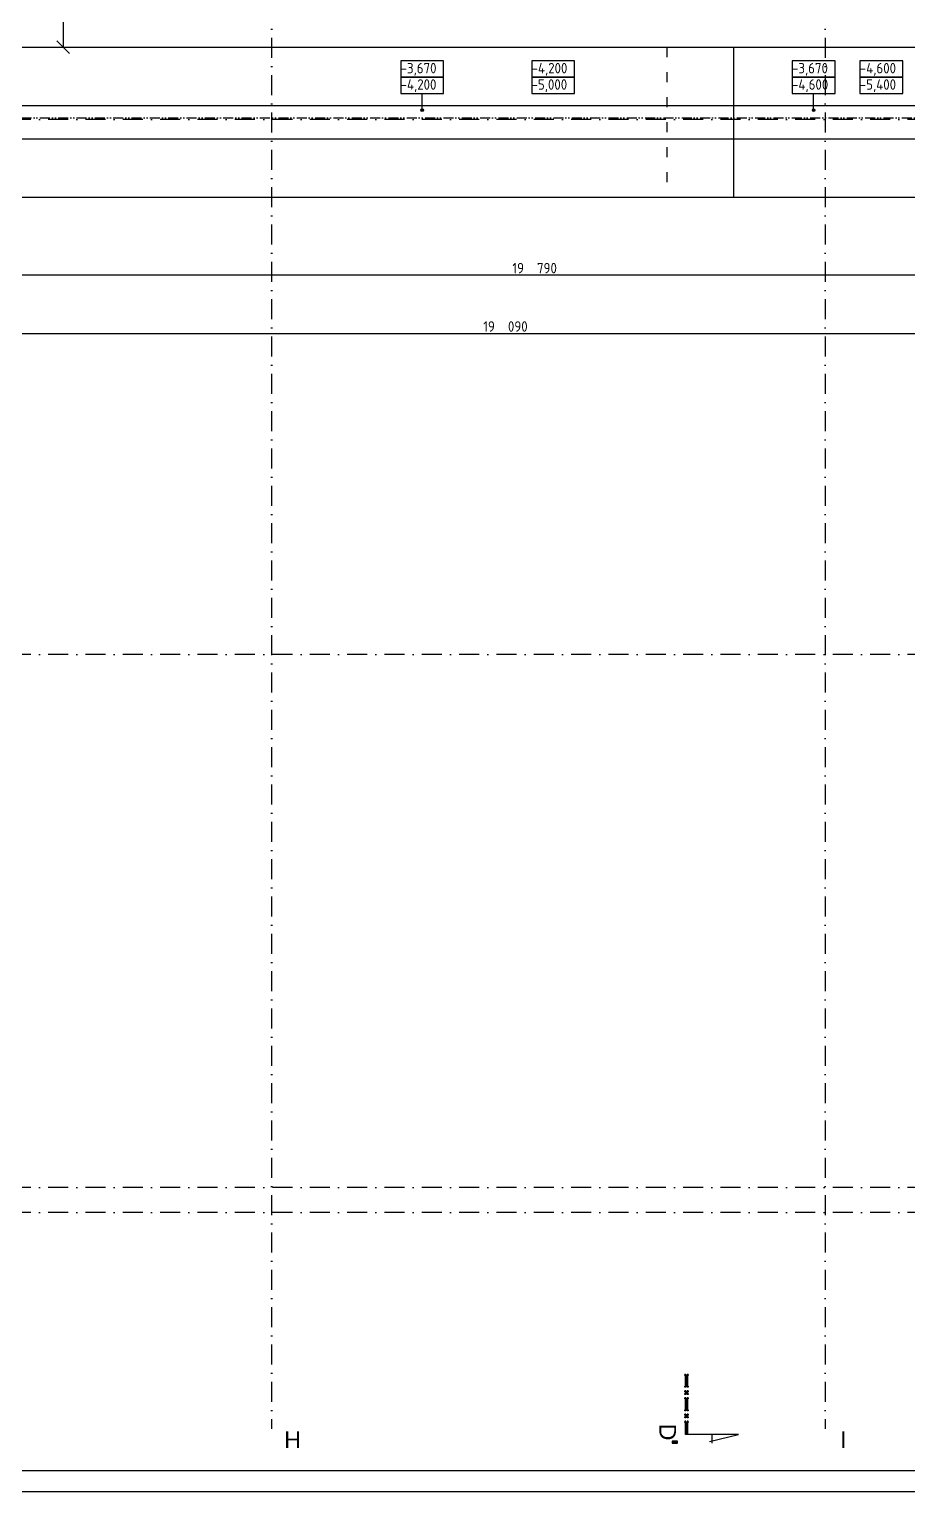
# Model space of a CAD drawing. Extents: x 4511820 to 5180432, y -1526536 to -944957.
# Drawn here: x 5126645 to 5137183, y -1469935 to -1452383 of the extents above; entities that cross this region are included whole.
import ezdxf

# ---------------------------------------------------------------- set-up
doc = ezdxf.new("R2010")
doc.units = 0
doc.header["$MEASUREMENT"] = 0
for name, pattern in [('ACAD_ISO03W100', [30, 12, -18]), ('ACAD_ISO12W100', [22, 12, -3, 0.5, -3, 0.5, -3]), ('BODKOCIARKOVANA_3', [5.6, 3, -1.3, 0, -1.3])]:
    doc.linetypes.add(name, pattern=pattern)
doc.layers.get('0').update_dxf_attribs({"linetype": 'CONTINUOUS'})
doc.layers.get('Defpoints').update_dxf_attribs({"color": 61, "linetype": 'CONTINUOUS'})
for name, color, linetype in [('KÓTY', 4, 'CONTINUOUS'), ('MÚRY', 1, 'CONTINUOUS'), ('osi', 253, 'CONTINUOUS'), ('TENKÁ', 7, 'CONTINUOUS')]:
    doc.layers.add(name, color=color, linetype=linetype)
doc.styles.add('styl1', font='arial.ttf')
doc.styles.add('STYLE1', font='isocp.shx')
doc.dimstyles.new('STANDARD-50', dxfattribs={"dimtxt": 125, "dimasz": 150, "dimexe": 10, "dimexo": 200, "dimgap": 20, "dimtad": 1, "dimdsep": 46, "dimlunit": 6, "dimtxsty": 'STYLE1', "dimblk1": 'OBLIQUE', "dimblk2": 'OBLIQUE', "dimsah": 1, "dimcen": 2.5, "dimse1": 1, "dimse2": 1, "dimadec": 0, "dimazin": 0, "dimtfac": 1, "dimtmove": 1, "dimatfit": 3, "dimldrblk": 'OBLIQUE', "dimfxl": 1, "dimtolj": 1, "dimtzin": 0, "dimarcsym": 0})

# ---------------------------------------------------------------- blocks, each defined once
blk = doc.blocks.new('_OBLIQUE')
at = {"color": 0, "linetype": 'ByBlock'}
blk.add_line((-0.5, -0.5), (0.5, 0.5), dxfattribs=at)
blk = doc.blocks.new('*D37864')
at = {"layer": 'Defpoints', "color": 0}
for p in [(5122812, -1454128), (5141902, -1454128), (5141902, -1456033)]:
    blk.add_point(p, dxfattribs=at)
at = {"layer": 'KÓTY', "color": 0, "lineweight": -2}
blk.add_line((5122812, -1456033), (5141902, -1456033), dxfattribs=at)
at = {"layer": 'KÓTY', "color": 0, "linetype": 'ByBlock', "lineweight": -2, "xscale": 150, "yscale": 150, "zscale": 150, "rotation": 180}
blk.add_blockref('_OBLIQUE', (5122812, -1456033), dxfattribs=at)
at = {"layer": 'KÓTY', "color": 0, "linetype": 'ByBlock', "lineweight": -2, "xscale": 150, "yscale": 150, "zscale": 150}
blk.add_blockref('_OBLIQUE', (5141902, -1456033), dxfattribs=at)
at = {"layer": 'KÓTY', "color": 0, "insert": (5132357, -1455950), "char_height": 125, "attachment_point": 5, "style": 'STYLE1'}
blk.add_mtext('\\A1;19ﾠ090', dxfattribs=at)
blk = doc.blocks.new('*D37972')
at = {"layer": 'Defpoints', "color": 0}
for p in [(5128452, -1450033), (5127051, -1452598), (5128452, -1452598)]:
    blk.add_point(p, dxfattribs=at)
at = {"layer": 'KÓTY', "color": 0, "lineweight": -2}
blk.add_line((5127051, -1450033), (5127051, -1452598), dxfattribs=at)
at = {"layer": 'KÓTY', "color": 0, "linetype": 'ByBlock', "lineweight": -2, "xscale": 150, "yscale": 150, "zscale": 150}
for p, rotation in [((5127051, -1450033), 90), ((5127051, -1452598), 270)]:
    blk.add_blockref('_OBLIQUE', p, dxfattribs=dict(at, rotation=rotation))
at = {"layer": 'KÓTY', "color": 0, "insert": (5126969, -1451315), "char_height": 125, "attachment_point": 5, "rotation": 90, "style": 'STYLE1'}
blk.add_mtext('\\A1;2ﾠ565', dxfattribs=at)
blk = doc.blocks.new('*D38231')
at = {"layer": 'Defpoints', "color": 0}
for p in [(5122812, -1453698), (5142602, -1453698), (5142602, -1455332)]:
    blk.add_point(p, dxfattribs=at)
at = {"layer": 'KÓTY', "color": 0, "lineweight": -2}
blk.add_line((5122812, -1455332), (5142602, -1455332), dxfattribs=at)
at = {"layer": 'KÓTY', "color": 0, "linetype": 'ByBlock', "lineweight": -2, "xscale": 150, "yscale": 150, "zscale": 150, "rotation": 180}
blk.add_blockref('_OBLIQUE', (5122812, -1455332), dxfattribs=at)
at = {"layer": 'KÓTY', "color": 0, "linetype": 'ByBlock', "lineweight": -2, "xscale": 150, "yscale": 150, "zscale": 150}
blk.add_blockref('_OBLIQUE', (5142602, -1455332), dxfattribs=at)
at = {"layer": 'KÓTY', "color": 0, "insert": (5132707, -1455250), "char_height": 125, "attachment_point": 5, "style": 'STYLE1'}
blk.add_mtext('\\A1;19ﾠ790', dxfattribs=at)

msp = doc.modelspace()

# ---------------------------------------------------------------- hatches: boundary and pattern name
at = {"layer": 'KÓTY', "ltscale": 0.25}
for points in [[(5131342.869, -1453353.736, 1), (5131372.869, -1453353.736, 1)], [(5136038.184, -1453353.736, 1), (5136068.184, -1453353.736, 1)]]:
    msp.add_hatch(color=256, dxfattribs=at).paths.add_polyline_path(points)
at = {"layer": 'TENKÁ'}
h = msp.add_hatch(color=256, dxfattribs=at)
h.dxf.hatch_style = 1
h.paths.add_polyline_path([(5134543.625, -1468673.331), (5134517.75, -1468673.331), (5134517.75, -1468532.206), (5134543.625, -1468532.206)])
h = msp.add_hatch(color=256, dxfattribs=at)
h.dxf.hatch_style = 1
h.paths.add_polyline_path([(5134543.625, -1468758.456), (5134517.75, -1468758.456), (5134517.75, -1468728.206), (5134543.625, -1468728.206)])
h = msp.add_hatch(color=256, dxfattribs=at)
h.dxf.hatch_style = 1
h.paths.add_polyline_path([(5134543.625, -1468813.331), (5134543.625, -1468954.456), (5134517.75, -1468954.456), (5134517.75, -1468813.331)])
h = msp.add_hatch(color=256, dxfattribs=at)
h.dxf.hatch_style = 1
h.paths.add_polyline_path([(5134543.625, -1469039.581), (5134517.75, -1469039.581), (5134517.75, -1469009.331), (5134543.625, -1469009.331)])
h = msp.add_hatch(color=256, dxfattribs=at)
h.dxf.hatch_style = 1
h.paths.add_polyline_path([(5134543.625, -1469094.456), (5134543.625, -1469248.081), (5134517.75, -1469248.081), (5134517.75, -1469094.456)])
h = msp.add_hatch(color=256, dxfattribs=at)
h.dxf.hatch_style = 1
h.paths.add_polyline_path([(5134421.625, -1469327.831), (5134358, -1469327.831), (5134358, -1469351.456), (5134421.625, -1469351.456)])

# ---------------------------------------------------------------- linework, layer by layer
at = {"layer": 'KÓTY'}
for p, q in [((5131357.869, -1453353.736), (5131357.869, -1453154.552)), ((5136053.184, -1453353.736), (5136053.184, -1453154.552))]:
    msp.add_line(p, q, dxfattribs=at)
at = {"layer": 'KÓTY', "ltscale": 0.25}
for centre in [(5131357.869, -1453353.736), (5136053.184, -1453353.736)]:
    msp.add_circle(centre, 15, dxfattribs=at)
at = {"layer": 'MÚRY', "linetype": 'Continuous', "lineweight": 30}
for p, q in [((5110412.5, -1452598), (5148222.5, -1452598)), ((5110412.5, -1454398), (5141902.5, -1454398))]:
    msp.add_line(p, q, dxfattribs=at)
at = {"layer": 'MÚRY', "linetype": 'ACAD_ISO03W100', "lineweight": 30, "ltscale": 10}
msp.add_line((5134292.5, -1452598), (5134292.5, -1454398), dxfattribs=at)
at = {"layer": 'osi', "linetype": 'BODKOCIARKOVANA_3', "ltscale": 80}
for p, q in [((5129552.5, -1437250.906), (5129552.5, -1469178.809)), ((5136192.5, -1437250.906), (5136192.5, -1469178.809)), ((5158927.164, -1453468), (5092648, -1453468)), ((5158927.164, -1459888), (5092648, -1459888)), ((5158927.164, -1466283), (5092648, -1466283)), ((5158927.164, -1466583), (5092648, -1466583))]:
    msp.add_line(p, q, dxfattribs=at)
at = {"layer": 'TENKÁ'}
for p, q in [((5135092.5, -1452598), (5135092.5, -1454398)), ((5134501.5, -1468532.206), (5134558.5, -1468532.206)), ((5134517.75, -1468685.831), (5134517.75, -1468519.706)), ((5134543.625, -1468685.831), (5134543.625, -1468519.706)), ((5134501.5, -1468673.331), (5134558.5, -1468673.331)), ((5134501.5, -1468728.206), (5134558.5, -1468728.206)), ((5134501.5, -1468758.456), (5134558.5, -1468758.456)), ((5134517.75, -1468770.956), (5134517.75, -1468715.706)), ((5134543.625, -1468770.956), (5134543.625, -1468715.706)), ((5134501.5, -1468813.331), (5134558.5, -1468813.331)), ((5134501.5, -1468954.456), (5134558.5, -1468954.456)), ((5134517.75, -1468966.956), (5134517.75, -1468800.831)), ((5134543.625, -1468966.956), (5134543.625, -1468800.831)), ((5134501.5, -1469009.331), (5134558.5, -1469009.331)), ((5134501.5, -1469039.581), (5134558.5, -1469039.581)), ((5134501.5, -1469094.456), (5134558.5, -1469094.456)), ((5134517.75, -1469052.081), (5134517.75, -1468996.831)), ((5134517.75, -1469248.081), (5134517.75, -1469081.956)), ((5134543.625, -1469052.081), (5134543.625, -1468996.831)), ((5134543.625, -1469248.081), (5134543.625, -1469081.956)), ((5135151.375, -1469248.081), (5134516.375, -1469248.081)), ((5134802.75, -1469331.206), (5135151.375, -1469248.081)), ((5134833.875, -1469248.081), (5134833.875, -1469351.331))]:
    msp.add_line(p, q, dxfattribs=at)
at = {"layer": 'TENKÁ', "linetype": 'Continuous', "lineweight": 25}
for p, q in [((5122762.5, -1453298), (5147582.5, -1453298)), ((5122762.5, -1453698), (5142602.5, -1453698))]:
    msp.add_line(p, q, dxfattribs=at)
at = {"layer": 'TENKÁ', "color": 40, "linetype": 'ACAD_ISO12W100', "ltscale": 10}
msp.add_line((5122812.5, -1453448), (5145142.5, -1453448), dxfattribs=at)
at = {"layer": 'TENKÁ', "color": 7}
for p, q in [((5169682, -1469685.424), (5092416.96, -1469685.424)), ((5169932, -1469935.424), (5092166.96, -1469935.424))]:
    msp.add_line(p, q, dxfattribs=at)
at = {"layer": 'TENKÁ', "ltscale": 0.25}
for points in [[(5131615.185, -1452958.302), (5131615.185, -1452762.052), (5131100.553, -1452762.052), (5131100.553, -1452958.302)], [(5133186.001, -1452958.302), (5133186.001, -1452762.052), (5132671.369, -1452762.052), (5132671.369, -1452958.302)], [(5136310.5, -1452958.302), (5136310.5, -1452762.052), (5135795.868, -1452762.052), (5135795.868, -1452958.302)], [(5137123.501, -1452958.302), (5137123.501, -1452762.052), (5136608.869, -1452762.052), (5136608.869, -1452958.302)], [(5131615.185, -1453154.552), (5131615.185, -1452958.302), (5131100.553, -1452958.302), (5131100.553, -1453154.552)], [(5133186.001, -1453154.552), (5133186.001, -1452958.302), (5132671.369, -1452958.302), (5132671.369, -1453154.552)], [(5136310.5, -1453154.552), (5136310.5, -1452958.302), (5135795.868, -1452958.302), (5135795.868, -1453154.552)], [(5137123.501, -1453154.552), (5137123.501, -1452958.302), (5136608.869, -1452958.302), (5136608.869, -1453154.552)]]:
    msp.add_lwpolyline(points, close=True, dxfattribs=at)
at = {"layer": 'TENKÁ'}
msp.add_lwpolyline([(5134421.625, -1469351.456), (5134421.625, -1469327.831), (5134358, -1469327.831), (5134358, -1469351.456)], close=True, dxfattribs=at)

# ---------------------------------------------------------------- texts
at = {"layer": 'TENKÁ', "ltscale": 0.25}
for s, height, style, p in [('-3,670', 125, 'STYLE1', (5131099.442, -1452912.253)), ('-4,200', 125, 'STYLE1', (5132670.258, -1452912.253)), ('-3,670', 125, 'STYLE1', (5135794.757, -1452912.253)), ('-4,600', 125, 'STYLE1', (5136607.758, -1452912.253)), ('-4,200', 125, 'STYLE1', (5131099.442, -1453108.503)), ('-5,000', 125, 'STYLE1', (5132670.258, -1453108.503)), ('-4,600', 125, 'STYLE1', (5135794.757, -1453108.503)), ('-5,400', 125, 'STYLE1', (5136607.758, -1453108.503)), ('H', 200, 'styl1', (5129701.554, -1469412.207)), ('I', 200, 'styl1', (5136371.554, -1469412.207))]:
    msp.add_text(s, height=height, dxfattribs=dict(at, style=style)).set_placement(p)
at = {"layer": 'TENKÁ', "ltscale": 0.25, "style": 'styl1'}
msp.add_text('D', height=200, rotation=270, dxfattribs=at).set_placement((5134203.183, -1469117.97))

# ---------------------------------------------------------------- dimensions: what is measured, and where the dimension line sits
at = {"layer": 'KÓTY'}
dim = msp.add_linear_dim(base=(5127051.5, -1452598), p1=(5128452.5, -1450033), p2=(5128452.5, -1452598), angle=90, dimstyle='STANDARD-50', override={"dimtxsty": 'STYLE1', "dimldrblk": 'OBLIQUE'}, dxfattribs=at)
dim.commit()
dim.dimension.update_dxf_attribs({"geometry": '*D37972', "text_midpoint": (5126968.957, -1451315.5)})
for base, p1, p2, picture, middle in [((5142602.5, -1455332.5), (5122812.5, -1453698), (5142602.5, -1453698), '*D38231', (5132707.5, -1455249.957)), ((5141902.5, -1456032.5), (5122812.5, -1454128.5), (5141902.5, -1454128.5), '*D37864', (5132357.5, -1455949.957))]:
    dim = msp.add_linear_dim(base=base, p1=p1, p2=p2, dimstyle='STANDARD-50', override={"dimtxsty": 'STYLE1', "dimldrblk": 'OBLIQUE'}, dxfattribs=at)
    dim.commit()
    dim.dimension.update_dxf_attribs({"geometry": picture, "text_midpoint": middle})

doc.saveas('drawing.dxf')
